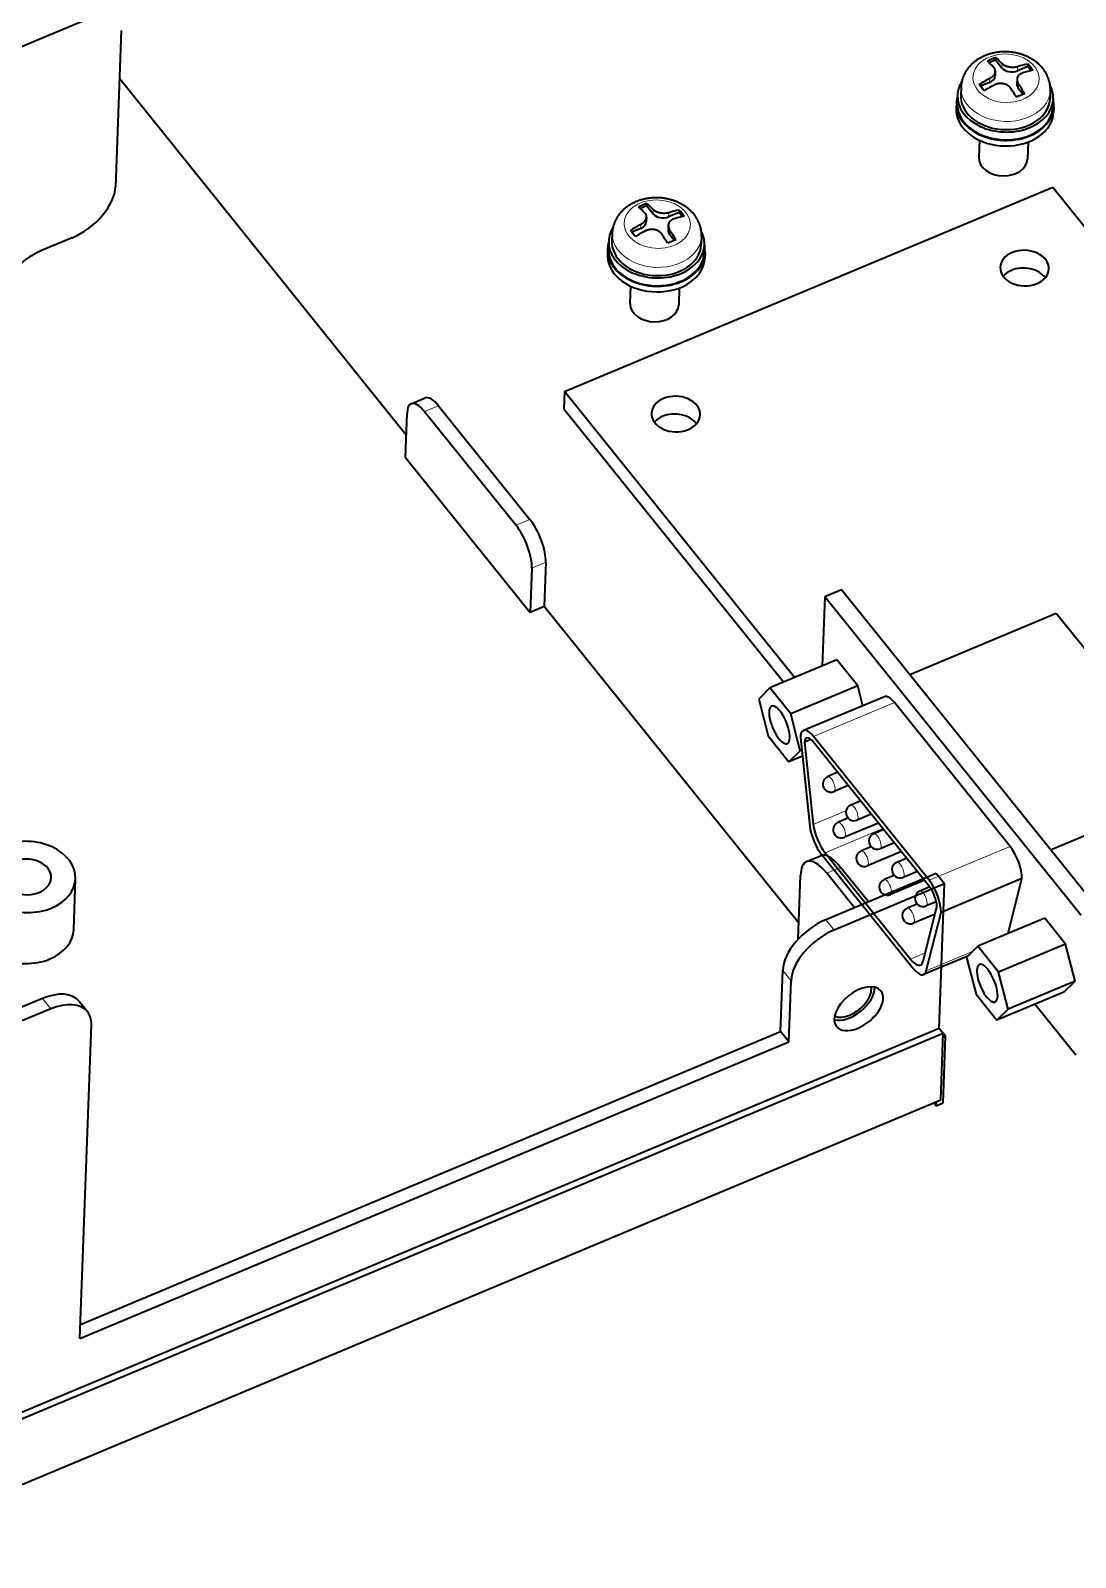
# Model space of a CAD drawing. Extents: x 23 to 417, y 3 to 294.
# Drawn here: x 302.31 to 315.18, y 63.75 to 82.55 of the extents above; entities that cross this region are included whole.
import ezdxf

# ---------------------------------------------------------------- set-up
doc = ezdxf.new("R2010")
doc.units = 0
doc.layers.get('0').update_dxf_attribs({"lineweight": 13})

# ---------------------------------------------------------------- blocks, each defined once
blk = doc.blocks.new('BLOCK4671')
at = {"color": 7, "lineweight": 35}
for p, q in [((-50.348, -17.828), (-20.292, -5.25)), ((-20.292, -5.25), (3.463, -34.783)), ((-36.183, -35.438), (-50.348, -17.828)), ((-36.87, -35.725), (-50.388, -18.92)), ((-17.525, -49.642), (-33.294, -30.037)), ((-18.555, -50.073), (-34.324, -30.469))]:
    blk.add_line(p, q, dxfattribs=at)
at = {"color": 7, "lineweight": 35, "ltscale": 0.027323}
blk.add_line((-50.348, -17.828), (-50.388, -18.92), dxfattribs=at)
at = {"color": 7, "lineweight": 35, "ltscale": 0.027927}
blk.add_line((-33.294, -30.037), (-34.324, -30.469), dxfattribs=at)
at = {"color": 7, "lineweight": 35, "ltscale": 0.106481}
blk.add_line((-34.324, -30.469), (-34.48, -34.725), dxfattribs=at)
at = {"color": 7, "lineweight": 35, "ltscale": 0.244356}
for p, q in [((-20.076, -31.488), (-29.092, -35.261)), ((-20.432, -46.028), (-11.416, -42.254))]:
    blk.add_line(p, q, dxfattribs=at)
at = {"color": 7, "lineweight": 35, "ltscale": 0.345424}
blk.add_line((-11.416, -42.254), (-20.076, -31.488), dxfattribs=at)
at = {"color": 7, "lineweight": 35, "ltscale": 0.111708}
for p, q in [((-33.578, -34.348), (-37.7, -36.073)), ((-32.299, -35.938), (-36.42, -37.663)), ((-20.788, -50.249), (-24.91, -51.974)), ((-19.508, -51.84), (-23.63, -53.565)), ((-18.923, -54.113), (-23.045, -55.838)), ((-19.617, -54.795), (-23.738, -56.52))]:
    blk.add_line(p, q, dxfattribs=at)
at = {"color": 7, "lineweight": 35, "ltscale": 0.051038}
for p, q in [((-32.299, -35.938), (-33.578, -34.348)), ((-36.42, -37.663), (-37.7, -36.073)), ((-37.808, -39.028), (-36.529, -40.619)), ((-19.508, -51.84), (-20.788, -50.249)), ((-23.63, -53.565), (-24.91, -51.974)), ((-25.018, -54.93), (-23.738, -56.52))]:
    blk.add_line(p, q, dxfattribs=at)
at = {"color": 7, "lineweight": 35, "ltscale": 0.024332}
for p, q in [((-37.7, -36.073), (-38.394, -36.755)), ((-36.529, -40.619), (-35.835, -39.937)), ((-24.91, -51.974), (-25.604, -52.656)), ((-19.617, -54.795), (-18.923, -54.113)), ((-23.738, -56.52), (-23.045, -55.838))]:
    blk.add_line(p, q, dxfattribs=at)
at = {"color": 7, "lineweight": 35, "ltscale": 0.13498}
for p, q in [((-30.66, -36.609), (-35.641, -38.693)), ((-22.189, -47.804), (-27.169, -49.889))]:
    blk.add_line(p, q, dxfattribs=at)
at = {"color": 7, "lineweight": 35, "ltscale": 0.031608}
blk.add_line((-31.983, -37.163), (-32.299, -35.938), dxfattribs=at)
at = {"color": 7, "lineweight": 35, "ltscale": 0.058688}
for p, q in [((-38.394, -36.755), (-37.808, -39.028)), ((-35.835, -39.937), (-36.42, -37.663)), ((-18.923, -54.113), (-19.508, -51.84)), ((-25.604, -52.656), (-25.018, -54.93)), ((-23.045, -55.838), (-23.63, -53.565))]:
    blk.add_line(p, q, dxfattribs=at)
at = {"color": 7, "lineweight": 13, "ltscale": 0.13498}
for p, q in [((-30.043, -36.969), (-35.024, -39.053)), ((-22.919, -45.826), (-27.899, -47.91))]:
    blk.add_line(p, q, dxfattribs=at)
at = {"color": 7, "lineweight": 35, "ltscale": 0.284179}
for p, q in [((-22.919, -45.826), (-30.043, -36.969)), ((-27.912, -48.252), (-35.036, -39.394)), ((-27.899, -47.91), (-35.024, -39.053))]:
    blk.add_line(p, q, dxfattribs=at)
at = {"color": 7, "lineweight": 35, "ltscale": 0.136935}
blk.add_line((-35.829, -39.123), (-35.25, -44.569), dxfattribs=at)
at = {"color": 7, "lineweight": 35, "ltscale": 0.010608}
blk.add_line((-35.18, -39.244), (-35.571, -39.408), dxfattribs=at)
at = {"color": 7, "lineweight": 35, "ltscale": 0.127606}
blk.add_line((-35.571, -39.408), (-35.031, -44.484), dxfattribs=at)
at = {"color": 7, "lineweight": 35, "ltscale": 0.022282}
blk.add_line((-35.707, -40.275), (-36.529, -40.619), dxfattribs=at)
at = {"color": 7, "lineweight": 35, "ltscale": 0.002394}
blk.add_line((-35.747, -39.9), (-35.835, -39.937), dxfattribs=at)
at = {"color": 7, "lineweight": 35, "ltscale": 0.016531}
for p, q in [((-33.532, -41.265), (-34.142, -41.521)), ((-32.114, -43.028), (-32.724, -43.283)), ((-30.696, -44.79), (-31.306, -45.046)), ((-29.278, -46.553), (-29.888, -46.808))]:
    blk.add_line(p, q, dxfattribs=at)
at = {"color": 7, "lineweight": 35, "ltscale": 0.023748}
for p, q in [((-32.879, -42.076), (-33.756, -42.443)), ((-31.462, -43.839), (-32.338, -44.206)), ((-30.044, -45.601), (-30.92, -45.968)), ((-28.626, -47.364), (-29.502, -47.731))]:
    blk.add_line(p, q, dxfattribs=at)
at = {"color": 7, "lineweight": 13, "ltscale": 0.054504}
blk.add_line((-33.02, -43.642), (-35.031, -44.484), dxfattribs=at)
at = {"color": 7, "lineweight": 35, "ltscale": 0.016474}
for p, q in [((-32.896, -44.086), (-33.504, -44.34)), ((-31.478, -45.849), (-32.086, -46.103)), ((-30.06, -47.611), (-30.668, -47.866)), ((-28.643, -49.374), (-29.251, -49.628))]:
    blk.add_line(p, q, dxfattribs=at)
at = {"color": 7, "lineweight": 13, "ltscale": 0.096607}
blk.add_line((-30.746, -44.728), (-34.311, -46.22), dxfattribs=at)
at = {"color": 7, "lineweight": 35, "ltscale": 0.056804}
for p, q in [((-31.022, -44.386), (-33.118, -45.263)), ((-29.604, -46.148), (-31.7, -47.025)), ((-28.186, -47.911), (-30.282, -48.788))]:
    blk.add_line(p, q, dxfattribs=at)
at = {"color": 7, "lineweight": 35, "ltscale": 0.226166}
blk.add_line((-34.529, -46.305), (-28.859, -53.355), dxfattribs=at)
at = {"color": 7, "lineweight": 35, "ltscale": 0.209752}
blk.add_line((-34.311, -46.22), (-29.052, -52.758), dxfattribs=at)
at = {"color": 7, "lineweight": 35, "ltscale": 0.087433}
blk.add_line((-23.048, -51.195), (-22.189, -47.804), dxfattribs=at)
at = {"color": 7, "lineweight": 35, "ltscale": 0.016477}
blk.add_line((-27.863, -48.316), (-28.471, -48.571), dxfattribs=at)
at = {"color": 7, "lineweight": 35, "ltscale": 0.086374}
blk.add_line((-28.273, -52.886), (-27.425, -49.537), dxfattribs=at)
at = {"color": 7, "lineweight": 35, "ltscale": 0.016915}
blk.add_line((-27.46, -49.232), (-28.085, -49.493), dxfattribs=at)
at = {"color": 7, "lineweight": 35, "ltscale": 0.035863}
blk.add_line((-27.541, -49.997), (-28.864, -50.551), dxfattribs=at)
at = {"color": 7, "lineweight": 35, "ltscale": 0.092688}
blk.add_line((-28.08, -53.483), (-27.169, -49.889), dxfattribs=at)
at = {"color": 7, "lineweight": 13, "ltscale": 0.024608}
blk.add_line((-28.144, -52.378), (-29.052, -52.758), dxfattribs=at)
at = {"color": 7, "lineweight": 35, "ltscale": 0.073742}
blk.add_line((-25.522, -52.576), (-28.243, -53.714), dxfattribs=at)
at = {"color": 7, "lineweight": 13, "ltscale": 0.077178}
blk.add_line((-25.232, -52.291), (-28.08, -53.483), dxfattribs=at)
at = {"color": 7, "lineweight": 35, "ltscale": 0.100602}
blk.add_line((-18.87, -58.674), (-21.392, -55.539), dxfattribs=at)
at = {"color": 7, "lineweight": 35}
for centre, start, end in [((-33.949, -41.982), 177.90276, 292.70996), ((-33.949, -41.982), 112.70996, 177.90276), ((-32.531, -43.744), 112.70996, 177.90276), ((-32.531, -43.744), 177.90276, 292.70996), ((-33.311, -44.802), 177.90276, 292.70996), ((-33.311, -44.802), 112.70996, 177.90276), ((-31.113, -45.507), 112.70996, 177.90276), ((-31.113, -45.507), 177.90276, 292.70996), ((-31.893, -46.564), 112.70996, 177.90276), ((-31.893, -46.564), 177.90276, 292.70996), ((-29.695, -47.269), 112.70996, 177.90276), ((-30.475, -48.327), 112.70996, 177.90276), ((-29.695, -47.269), 177.90276, 292.70996), ((-30.475, -48.327), 177.90276, 292.70996), ((-28.278, -49.032), 112.70996, 177.90276), ((-29.058, -50.089), 112.70996, 177.90276), ((-28.278, -49.032), 177.90276, 292.70996), ((-29.058, -50.089), 177.90276, 292.70996)]:
    blk.add_arc(centre, 0.5, start, end, dxfattribs=at)
for centre, major_axis, ratio, start_param, end_param in [((-22.027, -10.228), (-1.499, 0.055), 0.730354, 5.276613, 6.283211), ((-22.027, -10.228), (-1.499, 0.055), 0.730354, 3.141619, 5.276613), ((-22.027, -10.228), (-1.499, 0.055), 0.730354, 0.000026, 3.141619), ((-22.067, -11.32), (-1.499, 0.055), 0.730354, 3.664177, 5.276613), ((-22.067, -11.32), (-1.499, 0.055), 0.730354, 5.276613, 5.760734), ((-43.495, -19.213), (-1.499, 0.055), 0.730354, 5.276613, 6.283211), ((-43.495, -19.213), (-1.499, 0.055), 0.730354, 3.141619, 5.276613), ((-43.495, -19.213), (-1.499, 0.055), 0.730354, 0.000026, 3.141619), ((-43.535, -20.305), (-1.499, 0.055), 0.730354, 5.276613, 5.760734), ((-43.535, -20.305), (-1.499, 0.055), 0.730354, 3.664177, 5.276613), ((-30.081, -37.993), (-0.579, 1.384), 0.365278, 5.381185, 6.283224), ((-37.114, -38.346), (-0.483, 1.153), 0.365278, 0.000031, 3.141624), ((-37.114, -38.346), (-0.483, 1.153), 0.365278, 3.810389, 6.283217), ((-37.114, -38.346), (-0.483, 1.153), 0.365278, 3.141624, 3.810389), ((-35.061, -40.077), (-0.579, 1.384), 0.365278, 0.000039, 0.668796), ((-35.061, -40.077), (-0.579, 1.384), 0.365278, 5.381185, 6.283224), ((-35.061, -40.077), (-0.386, 0.922), 0.365278, 6.283181, 6.903087), ((-35.061, -40.077), (-0.386, 0.922), 0.365278, 5.381185, 6.283181), ((-34.492, -45.282), (-0.579, 1.384), 0.365278, 0.885195, 2.239593), ((-34.273, -45.196), (-0.579, 1.384), 0.365278, 0.885195, 2.239593), ((-22.956, -46.85), (-0.579, 1.384), 0.365278, 3.810389, 5.381185), ((-27.937, -48.934), (-0.579, 1.384), 0.365278, 3.810389, 5.381185), ((-27.937, -48.934), (-0.386, 0.922), 0.365278, 3.859284, 5.381185), ((-29.015, -51.734), (-0.579, 1.384), 0.365278, 2.239593, 3.141589), ((-28.822, -52.331), (-0.579, 1.384), 0.365278, 2.239593, 3.141589), ((-29.015, -51.734), (-0.579, 1.384), 0.365278, 3.141589, 3.59399), ((-28.822, -52.331), (-0.579, 1.384), 0.365278, 3.141589, 3.59399), ((-24.324, -54.247), (-0.483, 1.153), 0.365278, 0.000031, 3.141624), ((-24.324, -54.247), (-0.483, 1.153), 0.365278, 3.810389, 6.283217), ((-24.324, -54.247), (-0.483, 1.153), 0.365278, 3.141624, 3.810389)]:
    blk.add_ellipse(centre, major_axis=major_axis, ratio=ratio, start_param=start_param, end_param=end_param, dxfattribs=at)
at = {"color": 7, "lineweight": 13}
for centre in [(-33.949, -41.982), (-32.531, -43.744), (-33.311, -44.802), (-31.113, -45.507), (-31.893, -46.564), (-29.695, -47.269), (-30.475, -48.327), (-28.278, -49.032), (-29.058, -50.089)]:
    blk.add_ellipse(centre, major_axis=(-0.193, 0.461), ratio=0.365278, start_param=3.141624, end_param=6.283217, dxfattribs=at)
blk = doc.blocks.new('BLOCK4690')
at = {"color": 7, "lineweight": 35, "ltscale": 0.010782}
for p, q in [((-24.314, -7.848), (-24.711, -8.015)), ((-45.782, -16.833), (-46.18, -16.999))]:
    blk.add_line(p, q, dxfattribs=at)
at = {"color": 7, "lineweight": 35, "ltscale": 0.003776}
for p, q in [((-24.314, -7.848), (-24.308, -7.697)), ((-45.782, -16.833), (-45.776, -16.682))]:
    blk.add_line(p, q, dxfattribs=at)
at = {"color": 7, "lineweight": 35, "ltscale": 0.015311}
for p, q in [((-24.314, -7.848), (-23.93, -8.326)), ((-45.782, -16.833), (-45.398, -17.31))]:
    blk.add_line(p, q, dxfattribs=at)
at = {"color": 7, "lineweight": 13, "ltscale": 0.006348}
for p, q in [((-23.93, -8.326), (-23.92, -8.072)), ((-22.97, -8.519), (-22.961, -8.266)), ((-24.688, -9.238), (-24.679, -8.984)), ((-22.906, -9.598), (-22.897, -9.344)), ((-45.398, -17.31), (-45.389, -17.056)), ((-44.439, -17.504), (-44.429, -17.25)), ((-46.156, -18.223), (-46.147, -17.969)), ((-44.374, -18.583), (-44.365, -18.329))]:
    blk.add_line(p, q, dxfattribs=at)
at = {"color": 7, "lineweight": 35, "ltscale": 0.017455}
for p, q in [((-22.326, -8.25), (-22.97, -8.519)), ((-43.795, -17.234), (-44.439, -17.504))]:
    blk.add_line(p, q, dxfattribs=at)
at = {"color": 7, "lineweight": 35, "ltscale": 0.003775}
for p, q in [((-22.326, -8.25), (-22.321, -8.099)), ((-43.795, -17.234), (-43.789, -17.083))]:
    blk.add_line(p, q, dxfattribs=at)
at = {"color": 7, "lineweight": 35, "ltscale": 0.008175}
for p, q in [((-22.326, -8.25), (-22.121, -8.505)), ((-43.795, -17.234), (-43.59, -17.489))]:
    blk.add_line(p, q, dxfattribs=at)
at = {"color": 7, "lineweight": 35, "ltscale": 0.014817}
for p, q in [((-24.688, -9.238), (-25.235, -9.467)), ((-46.156, -18.223), (-46.703, -18.451))]:
    blk.add_line(p, q, dxfattribs=at)
at = {"color": 7, "lineweight": 35, "ltscale": 0.007001}
for p, q in [((-24.336, -8.538), (-24.347, -8.818)), ((-45.805, -17.523), (-45.815, -17.803))]:
    blk.add_line(p, q, dxfattribs=at)
at = {"color": 7, "lineweight": 35, "ltscale": 0.007003}
for p, q in [((-22.994, -9.041), (-23.005, -9.321)), ((-44.463, -18.026), (-44.473, -18.305))]:
    blk.add_line(p, q, dxfattribs=at)
at = {"color": 7, "lineweight": 35, "ltscale": 0.011954}
for p, q in [((-26.662, -10.02), (-26.68, -10.498)), ((-20.766, -10.236), (-20.784, -10.714)), ((-48.131, -19.004), (-48.148, -19.482)), ((-42.235, -19.22), (-42.252, -19.698))]:
    blk.add_line(p, q, dxfattribs=at)
at = {"color": 7, "lineweight": 35, "ltscale": 0.012622}
for p, q in [((-26.444, -9.523), (-26.462, -10.027)), ((-20.948, -9.724), (-20.966, -10.228)), ((-47.912, -18.507), (-47.931, -19.012)), ((-42.416, -18.708), (-42.434, -19.213))]:
    blk.add_line(p, q, dxfattribs=at)
at = {"color": 7, "lineweight": 35, "ltscale": 0.011679}
for p, q in [((-22.906, -9.598), (-22.613, -9.962)), ((-44.374, -18.583), (-44.082, -18.947))]:
    blk.add_line(p, q, dxfattribs=at)
at = {"color": 7, "lineweight": 35, "ltscale": 0.008538}
for p, q in [((-26.73, -10.496), (-26.742, -10.837)), ((-20.734, -10.715), (-20.746, -11.057)), ((-48.198, -19.48), (-48.211, -19.822)), ((-42.202, -19.7), (-42.215, -20.041))]:
    blk.add_line(p, q, dxfattribs=at)
at = {"color": 7, "lineweight": 35, "ltscale": 0.025992}
for p, q in [((-25.313, -12.788), (-25.351, -13.827)), ((-22.315, -12.898), (-22.353, -13.937)), ((-46.781, -21.773), (-46.819, -22.812)), ((-43.783, -21.882), (-43.821, -22.921))]:
    blk.add_line(p, q, dxfattribs=at)
at = {"color": 7, "lineweight": 35}
for centre, radius, start, end in [((-20.911, -16.538), 9.471, 111.02247, 114.40177), ((-29.276, -12.909), 6.693, 43.67295, 48.28799), ((-24.676, -8.528), 0.34, 358.26728, 45.07842), ((-28.761, -12.693), 6.693, 43.67295, 48.28799), ((-20.667, -15.76), 7.838, 102.18223, 107.02025), ((-30.036, -14.618), 10.101, 37.41713, 40.19651), ((-19.382, -18.948), 11.284, 117.99467, 121.7893), ((-33.042, -15.876), 10.101, 37.41713, 40.19651), ((-19.075, -19.33), 11.284, 117.99467, 121.7893), ((-25.029, -8.3), 0.769, 297.10223, 319.34838), ((-24.775, -8.506), 0.441, 318.22171, 355.8076), ((-22.49, -9.045), 0.505, 179.57814, 216.39683), ((-22.606, -9.055), 0.388, 135.8387, 177.94996), ((-34.625, -17.443), 14.252, 31.83804, 34.62626), ((-22.511, -9.155), 0.527, 105.74817, 135.25435), ((-20.36, -16.142), 7.838, 102.18223, 107.02025), ((-35.14, -17.658), 14.252, 31.83804, 34.62626), ((-19.119, -18.765), 9.471, 111.02247, 114.40177), ((-22.881, -9.653), 1.935, 357.90339, 2.93678), ((-42.379, -25.522), 9.471, 111.02247, 114.40177), ((-50.745, -21.893), 6.693, 43.67295, 48.28799), ((-50.229, -21.678), 6.693, 43.67295, 48.28799), ((-46.497, -17.284), 0.769, 297.10223, 319.34838), ((-46.243, -17.491), 0.441, 318.22171, 355.8076), ((-46.144, -17.513), 0.34, 358.26728, 45.07842), ((-44.074, -18.039), 0.388, 135.8387, 177.94996), ((-42.135, -24.745), 7.838, 102.18223, 107.02025), ((-43.979, -18.14), 0.527, 105.74817, 135.25435), ((-41.828, -25.127), 7.838, 102.18223, 107.02025), ((-51.504, -23.603), 10.101, 37.41713, 40.19651), ((-40.85, -27.933), 11.284, 117.99467, 121.7893), ((-54.51, -24.861), 10.101, 37.41713, 40.19651), ((-40.543, -28.315), 11.284, 117.99467, 121.7893), ((-56.608, -26.643), 14.252, 31.83804, 34.62626), ((-43.959, -18.029), 0.505, 179.57814, 216.39683), ((-56.093, -26.427), 14.252, 31.83804, 34.62626), ((-44.35, -18.637), 1.935, 357.90339, 2.93678), ((-40.587, -27.75), 9.471, 111.02247, 114.40177)]:
    blk.add_arc(centre, radius, start, end, dxfattribs=at)
at = {"color": 7, "lineweight": 13}
for centre, major_axis, start_param, end_param in [((-23.672, -8.97), (-2.04, 0.075), 3.205817, 9.489002), ((-23.696, -9.623), (-2.748, 0.101), 6.283179, 9.424772), ((-45.14, -17.955), (-2.04, 0.075), 3.205817, 9.489002), ((-45.164, -18.608), (-2.748, 0.101), 6.283179, 9.424772)]:
    blk.add_ellipse(centre, major_axis=major_axis, ratio=0.730354, start_param=start_param, end_param=end_param, dxfattribs=at)
at = {"color": 7, "lineweight": 35}
for centre, major_axis, start_param, end_param in [((-23.329, -8.074), (-0.7, 0.026), 0.564224, 2.13502), ((-23.714, -10.128), (-2.948, 0.108), 5.878295, 6.283179), ((-25.046, -8.793), (-0.7, 0.026), 2.13502, 3.141613), ((-22.305, -9.347), (-0.7, 0.026), 0.00002, 0.564224), ((-23.714, -10.128), (-2.948, 0.108), 3.205817, 3.546569), ((-23.732, -10.606), (-2.998, 0.11), 6.100931, 6.283179), ((-23.714, -10.128), (-2.948, 0.108), 6.283179, 9.424772), ((-23.714, -10.128), (-2.748, 0.101), 6.283179, 6.347409), ((-23.714, -10.128), (-2.748, 0.101), 0.064224, 3.141586), ((-23.732, -10.606), (-2.998, 0.11), 3.205817, 3.324448), ((-23.714, -10.128), (-2.948, 0.108), 3.141586, 3.205817), ((-23.732, -10.606), (-2.998, 0.11), 6.283179, 9.424772), ((-23.744, -10.947), (-2.998, 0.11), 6.283179, 6.347409), ((-23.744, -10.947), (-2.998, 0.11), 0.064224, 3.141586), ((-23.732, -10.606), (-2.948, 0.108), 6.283179, 6.347409), ((-23.732, -10.606), (-2.948, 0.108), 0.064224, 3.141586), ((-23.732, -10.606), (-2.998, 0.11), 3.141586, 3.205817), ((-23.852, -13.882), (-1.499, 0.055), 6.283179, 6.347409), ((-23.852, -13.882), (-1.499, 0.055), 0.064224, 3.141586), ((-46.514, -17.777), (-0.7, 0.026), 2.13502, 3.141613), ((-44.797, -17.058), (-0.7, 0.026), 0.564224, 2.13502), ((-45.183, -19.112), (-2.948, 0.108), 5.878295, 6.283179), ((-43.773, -18.331), (-0.7, 0.026), 0.00002, 0.564224), ((-45.183, -19.112), (-2.948, 0.108), 3.205817, 3.546569), ((-45.2, -19.59), (-2.998, 0.11), 6.283179, 9.424772), ((-45.2, -19.59), (-2.998, 0.11), 6.100931, 6.283179), ((-45.183, -19.112), (-2.948, 0.108), 6.283179, 9.424772), ((-45.2, -19.59), (-2.948, 0.108), 6.283179, 6.347409), ((-45.2, -19.59), (-2.948, 0.108), 0.064224, 3.141586), ((-45.183, -19.112), (-2.748, 0.101), 6.283179, 6.347409), ((-45.183, -19.112), (-2.748, 0.101), 0.064224, 3.141586), ((-45.2, -19.59), (-2.998, 0.11), 3.205817, 3.324448), ((-45.183, -19.112), (-2.948, 0.108), 3.141586, 3.205817), ((-45.2, -19.59), (-2.998, 0.11), 3.141586, 3.205817), ((-45.213, -19.931), (-2.998, 0.11), 6.283179, 6.347409), ((-45.213, -19.931), (-2.998, 0.11), 0.064224, 3.141586), ((-45.32, -22.867), (-1.499, 0.055), 6.283179, 6.347409), ((-45.32, -22.867), (-1.499, 0.055), 0.064224, 3.141586)]:
    blk.add_ellipse(centre, major_axis=major_axis, ratio=0.730354, start_param=start_param, end_param=end_param, dxfattribs=at)
for points, degree, knots in [([(-20.949, -9.554), (-20.951, -9.515), (-20.957, -9.437), (-20.974, -9.318), (-20.996, -9.214), (-21.019, -9.125), (-21.041, -9.053), (-21.065, -8.981), (-21.09, -8.917), (-21.118, -8.851), (-21.15, -8.781), (-21.19, -8.703), (-21.233, -8.627), (-21.278, -8.555), (-21.334, -8.472), (-21.402, -8.38), (-21.478, -8.29), (-21.547, -8.215), (-21.608, -8.154), (-21.67, -8.095), (-21.734, -8.039), (-21.8, -7.985), (-21.867, -7.934), (-21.935, -7.885), (-22.005, -7.838), (-22.077, -7.793), (-22.149, -7.75), (-22.223, -7.709), (-22.299, -7.671), (-22.375, -7.634), (-22.453, -7.6), (-22.532, -7.568), (-22.611, -7.538), (-22.691, -7.511), (-22.771, -7.485), (-22.851, -7.462), (-22.933, -7.441), (-23.015, -7.422), (-23.098, -7.405), (-23.181, -7.39), (-23.265, -7.377), (-23.349, -7.366), (-23.433, -7.358), (-23.518, -7.351), (-23.602, -7.347), (-23.687, -7.344), (-23.772, -7.344), (-23.856, -7.346), (-23.941, -7.35), (-24.025, -7.356), (-24.11, -7.365), (-24.194, -7.375), (-24.279, -7.388), (-24.365, -7.403), (-24.453, -7.421), (-24.539, -7.442), (-24.623, -7.464), (-24.702, -7.487), (-24.778, -7.512), (-24.853, -7.538), (-24.929, -7.567), (-25.006, -7.599), (-25.083, -7.633), (-25.159, -7.67), (-25.235, -7.71), (-25.312, -7.753), (-25.388, -7.799), (-25.463, -7.848), (-25.533, -7.898), (-25.6, -7.948), (-25.663, -7.999), (-25.724, -8.051), (-25.782, -8.104), (-25.835, -8.157), (-25.885, -8.208), (-25.932, -8.262), (-25.976, -8.313), (-26.021, -8.37), (-26.067, -8.432), (-26.117, -8.505), (-26.163, -8.579), (-26.204, -8.652), (-26.24, -8.721), (-26.27, -8.786), (-26.298, -8.85), (-26.324, -8.915), (-26.347, -8.983), (-26.369, -9.052), (-26.391, -9.133), (-26.411, -9.227), (-26.428, -9.328), (-26.439, -9.427), (-26.443, -9.491), (-26.444, -9.523)], 3, [0, 0, 0, 0, 0.117201, 0.234474, 0.359961, 0.435336, 0.510771, 0.586273, 0.661845, 0.715914, 0.803385, 0.890976, 0.978692, 1.066536, 1.145524, 1.278638, 1.412106, 1.497826, 1.583705, 1.669748, 1.755957, 1.839896, 1.923996, 2.008264, 2.092704, 2.176905, 2.261277, 2.345817, 2.430517, 2.515223, 2.600081, 2.685093, 2.770243, 2.854033, 2.937942, 3.021969, 3.106109, 3.190584, 3.275153, 3.3598, 3.444515, 3.529145, 3.613818, 3.698519, 3.783235, 3.867949, 3.952651, 4.037328, 4.121965, 4.206682, 4.291334, 4.375911, 4.460396, 4.549777, 4.639034, 4.728156, 4.817139, 4.897055, 4.976845, 5.056501, 5.136024, 5.220715, 5.305246, 5.389609, 5.473803, 5.563336, 5.652678, 5.74183, 5.830798, 5.911843, 5.992741, 6.073493, 6.154104, 6.226029, 6.297847, 6.369562, 6.441177, 6.499419, 6.587185, 6.674822, 6.762332, 6.84972, 6.924847, 6.99507, 7.065232, 7.135337, 7.205387, 7.278836, 7.352237, 7.458746, 7.565195, 7.660941, 7.756665, 7.756665, 7.756665, 7.756665]), ([(-22.961, -8.266), (-23.008, -8.28), (-23.046, -8.288), (-23.079, -8.294), (-23.168, -8.306), (-23.233, -8.308), (-23.271, -8.308), (-23.378, -8.305), (-23.463, -8.292), (-23.515, -8.281), (-23.598, -8.26), (-23.691, -8.224), (-23.719, -8.211), (-23.763, -8.191), (-23.816, -8.157), (-23.827, -8.15), (-23.85, -8.134), (-23.874, -8.115), (-23.887, -8.104), (-23.902, -8.091), (-23.917, -8.075), (-23.918, -8.074), (-23.919, -8.073), (-23.92, -8.072)], 5, [0, 0, 0, 0, 0, 0, 0.70424, 0.70424, 0.70424, 2.163758, 2.163758, 2.163758, 5.051551, 5.051551, 5.051551, 6.528882, 6.528882, 6.528882, 6.889033, 6.889033, 6.889033, 7.249184, 7.249184, 7.249184, 7.273808, 7.273808, 7.273808, 7.273808, 7.273808, 7.273808]), ([(-24.371, -9.366), (-24.328, -9.343), (-24.292, -9.329), (-24.261, -9.317), (-24.171, -9.29), (-24.106, -9.28), (-24.067, -9.276), (-23.958, -9.271), (-23.872, -9.282), (-23.82, -9.292), (-23.738, -9.314), (-23.646, -9.357), (-23.617, -9.372), (-23.566, -9.403), (-23.503, -9.456), (-23.48, -9.477), (-23.453, -9.505), (-23.422, -9.546), (-23.419, -9.551), (-23.415, -9.555), (-23.412, -9.56)], 5, [0, 0, 0, 0, 0, 0, 0.649957, 0.649957, 0.649957, 2.110571, 2.110571, 2.110571, 4.999553, 4.999553, 4.999553, 6.467536, 6.467536, 6.467536, 7.187722, 7.187722, 7.187722, 7.269131, 7.269131, 7.269131, 7.269131, 7.269131, 7.269131]), ([(-42.417, -18.538), (-42.419, -18.499), (-42.426, -18.421), (-42.443, -18.303), (-42.464, -18.199), (-42.487, -18.109), (-42.509, -18.037), (-42.533, -17.966), (-42.558, -17.902), (-42.586, -17.835), (-42.618, -17.766), (-42.658, -17.688), (-42.701, -17.611), (-42.746, -17.539), (-42.802, -17.456), (-42.871, -17.364), (-42.946, -17.274), (-43.015, -17.199), (-43.076, -17.138), (-43.139, -17.08), (-43.203, -17.023), (-43.268, -16.969), (-43.335, -16.918), (-43.403, -16.869), (-43.473, -16.822), (-43.545, -16.777), (-43.618, -16.734), (-43.692, -16.694), (-43.767, -16.655), (-43.844, -16.619), (-43.921, -16.585), (-44, -16.552), (-44.079, -16.523), (-44.159, -16.495), (-44.239, -16.47), (-44.32, -16.447), (-44.401, -16.425), (-44.483, -16.406), (-44.566, -16.389), (-44.65, -16.374), (-44.733, -16.361), (-44.817, -16.351), (-44.902, -16.342), (-44.986, -16.335), (-45.071, -16.331), (-45.155, -16.329), (-45.24, -16.329), (-45.325, -16.331), (-45.409, -16.335), (-45.494, -16.341), (-45.578, -16.349), (-45.662, -16.36), (-45.747, -16.372), (-45.833, -16.388), (-45.921, -16.406), (-46.008, -16.426), (-46.091, -16.448), (-46.17, -16.472), (-46.246, -16.496), (-46.321, -16.522), (-46.397, -16.551), (-46.474, -16.583), (-46.551, -16.618), (-46.627, -16.654), (-46.703, -16.694), (-46.78, -16.737), (-46.856, -16.784), (-46.931, -16.832), (-47.002, -16.882), (-47.068, -16.932), (-47.131, -16.983), (-47.193, -17.036), (-47.25, -17.089), (-47.303, -17.141), (-47.353, -17.193), (-47.401, -17.246), (-47.444, -17.298), (-47.489, -17.354), (-47.536, -17.417), (-47.585, -17.489), (-47.631, -17.564), (-47.672, -17.636), (-47.708, -17.705), (-47.739, -17.77), (-47.766, -17.835), (-47.792, -17.9), (-47.815, -17.967), (-47.837, -18.036), (-47.859, -18.118), (-47.879, -18.211), (-47.896, -18.313), (-47.907, -18.411), (-47.911, -18.475), (-47.912, -18.507)], 3, [0, 0, 0, 0, 0.117201, 0.234474, 0.359961, 0.435336, 0.510771, 0.586273, 0.661845, 0.715914, 0.803385, 0.890976, 0.978692, 1.066536, 1.145524, 1.278638, 1.412106, 1.497826, 1.583705, 1.669748, 1.755957, 1.839896, 1.923996, 2.008264, 2.092704, 2.176905, 2.261277, 2.345817, 2.430517, 2.515223, 2.600081, 2.685093, 2.770243, 2.854033, 2.937942, 3.021969, 3.106109, 3.190584, 3.275153, 3.3598, 3.444515, 3.529145, 3.613818, 3.698519, 3.783235, 3.867949, 3.952651, 4.037328, 4.121965, 4.206682, 4.291334, 4.375911, 4.460396, 4.549777, 4.639034, 4.728156, 4.817139, 4.897055, 4.976845, 5.056501, 5.136024, 5.220715, 5.305246, 5.389609, 5.473803, 5.563336, 5.652678, 5.74183, 5.830798, 5.911843, 5.992741, 6.073493, 6.154104, 6.226029, 6.297847, 6.369562, 6.441177, 6.499419, 6.587185, 6.674822, 6.762332, 6.84972, 6.924847, 6.99507, 7.065232, 7.135337, 7.205387, 7.278836, 7.352237, 7.458746, 7.565195, 7.660941, 7.756665, 7.756665, 7.756665, 7.756665]), ([(-44.429, -17.25), (-44.477, -17.265), (-44.515, -17.272), (-44.547, -17.278), (-44.637, -17.291), (-44.701, -17.293), (-44.739, -17.293), (-44.846, -17.289), (-44.932, -17.276), (-44.983, -17.266), (-45.066, -17.245), (-45.159, -17.208), (-45.188, -17.196), (-45.231, -17.175), (-45.284, -17.142), (-45.295, -17.135), (-45.318, -17.119), (-45.342, -17.099), (-45.355, -17.089), (-45.37, -17.075), (-45.386, -17.059), (-45.387, -17.058), (-45.388, -17.057), (-45.389, -17.056)], 5, [0, 0, 0, 0, 0, 0, 0.70424, 0.70424, 0.70424, 2.163758, 2.163758, 2.163758, 5.051551, 5.051551, 5.051551, 6.528882, 6.528882, 6.528882, 6.889033, 6.889033, 6.889033, 7.249184, 7.249184, 7.249184, 7.273808, 7.273808, 7.273808, 7.273808, 7.273808, 7.273808]), ([(-45.84, -18.351), (-45.796, -18.328), (-45.76, -18.313), (-45.729, -18.302), (-45.639, -18.274), (-45.574, -18.265), (-45.535, -18.261), (-45.427, -18.256), (-45.341, -18.266), (-45.288, -18.276), (-45.206, -18.298), (-45.114, -18.341), (-45.086, -18.357), (-45.034, -18.387), (-44.971, -18.44), (-44.948, -18.462), (-44.921, -18.489), (-44.89, -18.531), (-44.887, -18.535), (-44.884, -18.54), (-44.88, -18.545)], 5, [0, 0, 0, 0, 0, 0, 0.649957, 0.649957, 0.649957, 2.110571, 2.110571, 2.110571, 4.999553, 4.999553, 4.999553, 6.467536, 6.467536, 6.467536, 7.187722, 7.187722, 7.187722, 7.269131, 7.269131, 7.269131, 7.269131, 7.269131, 7.269131])]:
    blk.add_open_spline(points, degree=degree, knots=knots, dxfattribs=at)
blk = doc.blocks.new('BLOCK4700')
at = {"color": 7, "lineweight": 35}
for p, q in [((21.156, -29.572), (88.481, -1.396)), ((52.289, -50.394), (34.628, -28.438)), ((76.447, -80.428), (60.775, -60.944)), ((17.758, -115.058), (85.083, -86.882)), ((18.014, -115.376), (85.338, -87.2)), ((32.228, -105.128), (75.32, -87.095)), ((32.197, -105.992), (75.832, -87.731)), ((17.864, -119.471), (85.188, -91.296))]:
    blk.add_line(p, q, dxfattribs=at)
at = {"color": 7, "lineweight": 35, "ltscale": 0.240823}
blk.add_line((34.737, -25.48), (34.384, -35.106), dxfattribs=at)
at = {"color": 7, "lineweight": 35, "ltscale": 0.051199}
blk.add_line((31.733, -38.232), (29.844, -39.023), dxfattribs=at)
at = {"color": 7, "lineweight": 35, "ltscale": 0.023272}
for p, q in [((52.59, -48.455), (53.449, -48.096)), ((60.775, -60.944), (59.916, -61.304)), ((76.931, -76.634), (77.79, -76.274))]:
    blk.add_line(p, q, dxfattribs=at)
at = {"color": 7, "lineweight": 13, "ltscale": 0.023272}
for p, q in [((54.271, -48.576), (53.413, -48.935)), ((59.901, -55.575), (59.042, -55.934)), ((60.875, -58.213), (60.016, -58.572)), ((79.023, -76.994), (78.165, -77.353))]:
    blk.add_line(p, q, dxfattribs=at)
at = {"color": 7, "lineweight": 35, "ltscale": 0.224567}
for p, q in [((54.271, -48.576), (59.901, -55.575)), ((53.413, -48.935), (59.042, -55.934))]:
    blk.add_line(p, q, dxfattribs=at)
at = {"color": 7, "lineweight": 35, "ltscale": 0.068332}
for p, q in [((52.239, -51.759), (52.339, -49.028)), ((60.875, -58.213), (60.775, -60.944)), ((60.016, -58.572), (59.916, -61.304))]:
    blk.add_line(p, q, dxfattribs=at)
at = {"color": 7, "lineweight": 35, "ltscale": 0.306227}
blk.add_line((52.239, -51.759), (59.916, -61.304), dxfattribs=at)
at = {"color": 7, "lineweight": 35, "ltscale": 0.068067}
for p, q in [((80.73, -79.116), (79.023, -76.994)), ((79.871, -79.475), (78.165, -77.353))]:
    blk.add_line(p, q, dxfattribs=at)
at = {"color": 7, "lineweight": 35, "ltscale": 0.078553}
blk.add_line((31.816, -80.829), (31.931, -77.689), dxfattribs=at)
at = {"color": 7, "lineweight": 35, "ltscale": 0.098048}
blk.add_line((76.411, -81.412), (76.554, -77.492), dxfattribs=at)
at = {"color": 7, "lineweight": 35, "ltscale": 0.183941}
for p, q in [((84.896, -77.372), (78.108, -80.212)), ((85.408, -78.008), (78.62, -80.849))]:
    blk.add_line(p, q, dxfattribs=at)
at = {"color": 7, "lineweight": 35, "ltscale": 0.020415}
for p, q in [((85.408, -78.008), (84.896, -77.372)), ((32.154, -85.236), (32.665, -85.872)), ((75.832, -87.731), (75.32, -87.095))]:
    blk.add_line(p, q, dxfattribs=at)
at = {"color": 7, "lineweight": 35, "ltscale": 0.221997}
blk.add_line((85.083, -86.882), (85.408, -78.008), dxfattribs=at)
at = {"color": 7, "lineweight": 13, "ltscale": 0.020415}
for p, q in [((78.62, -80.849), (78.108, -80.212)), ((75.969, -83.975), (75.457, -83.338)), ((30.403, -85.705), (29.891, -85.068))]:
    blk.add_line(p, q, dxfattribs=at)
at = {"color": 7, "lineweight": 35, "ltscale": 0.093967}
for p, q in [((75.32, -87.095), (75.457, -83.338)), ((75.832, -87.731), (75.969, -83.975))]:
    blk.add_line(p, q, dxfattribs=at)
at = {"color": 7, "lineweight": 35, "ltscale": 0.062437}
for p, q in [((29.891, -85.068), (27.587, -86.033)), ((30.403, -85.705), (28.099, -86.669))]:
    blk.add_line(p, q, dxfattribs=at)
at = {"color": 7, "lineweight": 35, "ltscale": 0.483268}
blk.add_line((32.197, -105.992), (32.904, -86.674), dxfattribs=at)
at = {"color": 7, "lineweight": 35, "ltscale": 0.010208}
blk.add_line((85.083, -86.882), (85.338, -87.2), dxfattribs=at)
at = {"color": 7, "lineweight": 35, "ltscale": 0.10246}
for p, q in [((85.188, -91.296), (85.338, -87.2)), ((85.337, -91.481), (85.487, -87.385))]:
    blk.add_line(p, q, dxfattribs=at)
at = {"color": 7, "lineweight": 35, "ltscale": 0.004272}
blk.add_line((85.329, -87.451), (85.487, -87.385), dxfattribs=at)
at = {"color": 7, "lineweight": 35, "ltscale": 0.005922}
blk.add_line((85.487, -87.385), (85.338, -87.201), dxfattribs=at)
at = {"color": 7, "lineweight": 35, "ltscale": 0.005926}
blk.add_line((84.759, -91.476), (84.908, -91.661), dxfattribs=at)
at = {"color": 7, "lineweight": 35, "ltscale": 0.006273}
blk.add_line((84.908, -91.661), (84.917, -91.41), dxfattribs=at)
at = {"color": 7, "lineweight": 35, "ltscale": 0.011636}
blk.add_line((84.908, -91.661), (85.337, -91.481), dxfattribs=at)
at = {"color": 7, "lineweight": 35}
for centre, major_axis, ratio, start_param, end_param in [((31.808, -36.184), (2.338, 1.88), 0.577196, 4.24863, 5.819427), ((29.769, -41.07), (2.338, 1.88), 0.577196, 1.107038, 2.677834), ((53.363, -50.3), (0.772, -1.845), 0.365278, 3.141631, 3.810389), ((53.363, -50.3), (0.772, -1.845), 0.365278, 2.239593, 3.141631), ((54.221, -49.941), (0.772, -1.845), 0.365278, 2.239593, 3.141631), ((58.993, -57.3), (0.772, -1.845), 0.365278, 0.668796, 2.239593), ((59.851, -56.94), (0.772, -1.845), 0.365278, 0.668796, 2.239593), ((28.933, -77.579), (2.998, -0.11), 0.730354, 0.000026, 3.141619), ((28.933, -77.579), (1.499, -0.055), 0.730354, 0.000026, 2.13502), ((78.09, -79.401), (1.158, -2.767), 0.365278, 3.141631, 3.810389), ((78.09, -79.401), (1.158, -2.767), 0.365278, 2.239593, 3.141631), ((78.948, -79.042), (1.158, -2.767), 0.365278, 2.239593, 3.141631), ((28.933, -77.579), (2.998, -0.11), 0.730354, 3.141619, 5.276613), ((28.933, -77.579), (1.499, -0.055), 0.730354, 3.141619, 6.283211), ((28.933, -77.579), (2.998, -0.11), 0.730354, 5.276613, 6.283211), ((28.818, -80.719), (2.998, -0.11), 0.730354, 3.141619, 5.276613), ((28.818, -80.719), (2.998, -0.11), 0.730354, 5.276613, 6.283211), ((78.033, -82.26), (2.338, 1.88), 0.577196, 1.107038, 2.677834), ((78.545, -82.897), (2.338, 1.88), 0.577196, 1.107038, 2.677834), ((80.137, -85.692), (1.364, 1.097), 0.577196, 6.283154, 9.424746), ((79.625, -85.056), (1.364, 1.097), 0.577196, 3.557527, 5.867186), ((79.625, -85.056), (1.169, 0.94), 0.577196, 4.24863, 5.998388), ((29.816, -87.116), (2.338, 1.88), 0.577196, 0.000046, 1.107038), ((30.328, -87.753), (2.338, 1.88), 0.577196, 0.000046, 1.107038), ((80.137, -85.692), (1.364, 1.097), 0.577196, 4.24863, 6.283154), ((30.328, -87.753), (2.338, 1.88), 0.577196, 5.819427, 6.283231), ((79.625, -85.056), (1.169, 0.94), 0.577196, 3.426297, 4.24863), ((80.137, -85.692), (1.364, 1.097), 0.577196, 3.141561, 4.24863)]:
    blk.add_ellipse(centre, major_axis=major_axis, ratio=ratio, start_param=start_param, end_param=end_param, dxfattribs=at)

msp = doc.modelspace()

# ---------------------------------------------------------------- block references
at = {"lineweight": 0, "xscale": 0.2, "yscale": 0.2, "zscale": 0.2}
for name, p in [('BLOCK4700', (296.48, 87.6444)), ('BLOCK4690', (319.0553, 83.7556)), ('BLOCK4671', (318.9545, 81.6691))]:
    msp.add_blockref(name, p, dxfattribs=at)

doc.saveas('drawing.dxf')
